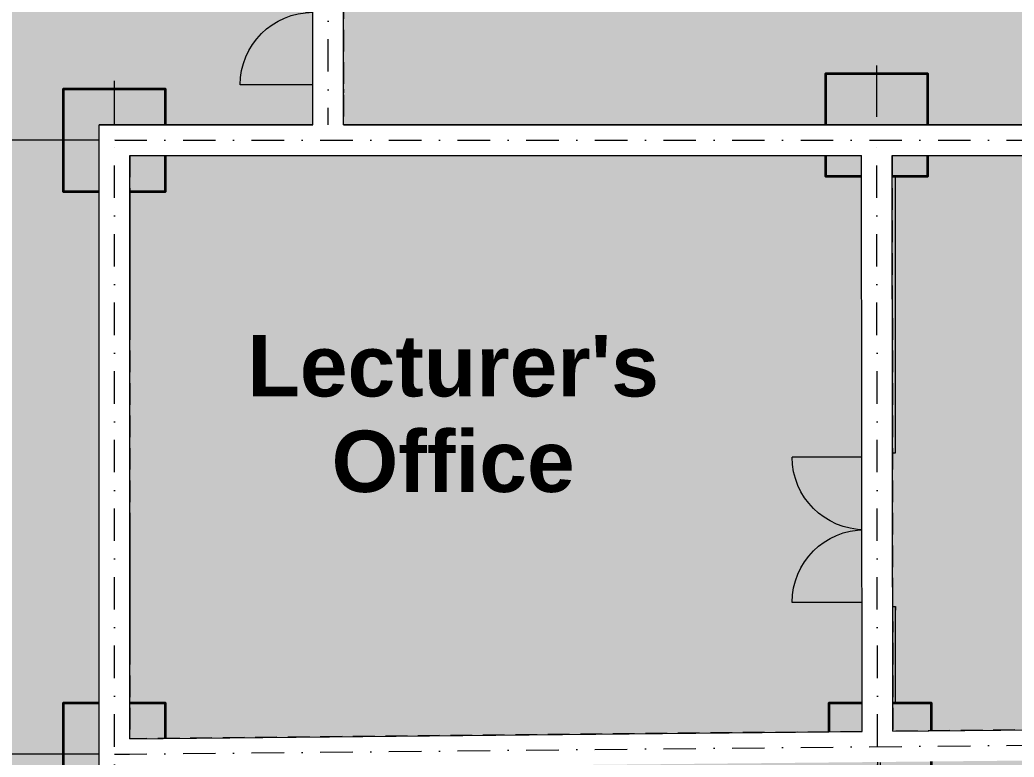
# Model space of a CAD drawing. Header units: millimetres. Extents: x -31264 to 69937, y -40802 to 59035.
# Drawn here: x -18103 to -8392, y 19789 to 26994 of the extents above; entities that cross this region are included whole.
import ezdxf
from ezdxf.enums import TextEntityAlignment as Align

# ---------------------------------------------------------------- set-up
doc = ezdxf.new("R2010")
doc.units = ezdxf.units.MM
doc.header["$MEASUREMENT"] = 0
for name, pattern in [('Dot & Dashed', [670.277762, 317.5, -176.388889, 0, -176.388874]), ('Hidden Line', [317.5, 211.666667, -105.833333]), ('Wipeout_Contour', [1000, 0, -1000])]:
    doc.linetypes.add(name, pattern=pattern)
for name, color, linetype in [('Annotation - Text', 7, 'Continuous'), ('ARCHICAD Zone Stamps', 7, 'Continuous'), ('Dimensioning - General', 7, 'Continuous'), ('Model Unit - Zone', 7, 'Continuous'), ('Site & Landscape - Terrain', 7, 'Continuous'), ('Structural - Bearing', 7, 'Continuous')]:
    doc.layers.add(name, color=color, linetype=linetype)
doc.styles.add('GENERATED_STYLE_1', font='arial.ttf')
doc.styles.add('GENERATED_STYLE_2', font='arial.ttf')
doc.dimstyles.new('GENERATED_STYLE__3', dxfattribs={"dimtxt": 600, "dimasz": 95, "dimexe": 0.18, "dimexo": 300, "dimgap": 0.09, "dimtad": 1, "dimdec": 3, "dimlfac": 0.001, "dimzin": 0, "dimdsep": 46, "dimtxsty": 'GENERATED_STYLE_1', "dimblk": 'ARROWHEAD_2', "dimblk1": 'ARROWHEAD_2', "dimblk2": 'ARROWHEAD_2', "dimcen": 0.09, "dimclrd": 256, "dimclre": 256, "dimclrt": 5, "dimadec": 0, "dimazin": 0, "dimtfac": 1, "dimtdec": 4, "dimtmove": 0, "dimatfit": 3, "dimfxl": 0, "dimtolj": 1, "dimtzin": 0, "dimarcsym": 0})

# ---------------------------------------------------------------- blocks, each defined once
blk = doc.blocks.new('Corridor_04_4', base_point=(-9000, 17505.7))
at = {"layer": 'Model Unit - Zone', "linetype": 'Continuous', "lineweight": 0, "true_color": 0xfdf2d0}
for points in [[(-14941.4, 25967.5), (-10233, 25967.5), (-10233, 26467.5), (-9233, 26467.5), (-9233, 25467.5), (-9550, 25467.5), (-9550, 20317.5), (-9200, 20317.5), (-9200, 19317.5), (-9550, 19317.5), (-9550, 14507.5), (-9200, 14507.5), (-9200, 14157.5), (-8100, 14157.5), (-8100, 14507.5), (-7750, 14507.5), (-7750, 14745.7), (-6750, 14745.7), (-6750, 16945.7), (-7750, 16945.7), (-7750, 19507.5), (-8100, 19507.5), (-8100, 20507.5), (-7750, 20507.5), (-7750, 22820.6), (-6750, 22820.6), (-6750, 25020.6), (-7750, 25020.6), (-7750, 25507.5), (-8100, 25507.5), (-8100, 26507.5), (-7100, 26507.5), (-7100, 25967.5), (1500, 25967.5), (1500, 26317.5), (1750, 26317.5), (1750, 27817.5), (1372.8, 27817.5), (1372.8, 28167.5), (-8000, 28167.5), (-8000, 27817.5), (-9000, 27817.5), (-9000, 28167.5), (-14591.4, 28167.5), (-14591.4, 27817.5), (-14941.4, 27817.5)], [(-14941.4, 26317.5), (-14941.4, 27817.5), (-15126.4, 27817.5), (-15126.4, 26317.5)], [(-9550, 21261.5), (-9550, 22761.5), (-9735, 22761.5), (-9735, 21261.5)]]:
    blk.add_hatch(color=254, dxfattribs=at).paths.add_polyline_path(points)
at = {"layer": 'ARCHICAD Zone Stamps', "color": 5, "lineweight": 25, "style": 'GENERATED_STYLE_1'}
for tag, p in [('ROOM_NAME', (-10183.2, 18262.1)), ('DUMMY_849', (-7816.8, 18330.7)), ('ROOM_NUMBER', (-10183.2, 17672.8)), ('DUMMY_850', (-7816.8, 17741.4)), ('measuredAreaCode', (-10183.2, 17083.5))]:
    blk.add_attdef(tag, text='', height=300, dxfattribs=at).set_placement(p, align=Align.TOP_LEFT)
blk = doc.blocks.new('Office_40_18', base_point=(-12891.5, 21083.7))
at = {"layer": 'Model Unit - Zone', "linetype": 'Continuous', "lineweight": 0, "true_color": 0xbbb494}
blk.add_hatch(color=253, dxfattribs=at).paths.add_polyline_path([(-16679.5, 25317.5), (-17029.5, 25317.5), (-17029.5, 20317.5), (-16679.5, 20317.5), (-16679.5, 19967.5), (-10200, 19967.5), (-10200, 20317.5), (-9850, 20317.5), (-9850, 25467.5), (-10233, 25467.5), (-10233, 25667.5), (-16679.5, 25667.5)])
at = {"layer": 'ARCHICAD Zone Stamps', "color": 5, "lineweight": 25, "insert": (-13570.1, 20661.6), "char_height": 300, "attachment_point": 1, "style": 'GENERATED_STYLE_1'}
blk.add_mtext('\\A1;{\\pql;\\pt0,4600;\\fArial|b0|i0|c0|p34;40.479\\fArial|b0|i0|c0|p34;\\A1{\\H.66x;\\S^  ;}\\fArial|b0|i0|c0|p34; m\\fArial|b0|i0|c0|p34;\\A1{\\H.66x;\\S2^  ;}}', dxfattribs=at)
at = {"layer": 'ARCHICAD Zone Stamps', "color": 5, "lineweight": 25, "style": 'GENERATED_STYLE_1'}
for tag, p in [('DUMMY_849', (-11708.3, 21908.7)), ('ROOM_NAME', (-14074.7, 21840.1)), ('DUMMY_850', (-11708.3, 21319.4)), ('ROOM_NUMBER', (-14074.7, 21250.8)), ('measuredAreaCode', (-14074.7, 20661.6))]:
    blk.add_attdef(tag, text='', height=300, dxfattribs=at).set_placement(p, align=Align.TOP_LEFT)
blk = doc.blocks.new('Mesh_1', base_point=(-31264.1, 46149.3))
at = {"color": 254, "linetype": 'Wipeout_Contour', "lineweight": 0, "ltscale": 258748.646944}
blk.add_wipeout([(-31264.1, 46149.3), (-31264.1, -40802.1), (62056.3, -40802.1), (62056.3, 46149.3)], dxfattribs=at).dxf.layer = 'Site & Landscape - Terrain'
at = {"layer": 'Site & Landscape - Terrain', "linetype": 'Continuous', "lineweight": 13, "true_color": 0xa2a233}
h = blk.add_hatch(dxfattribs=at)
h.set_pattern_fill('Grass', color=55, style=0, pattern_type=2)
h.set_pattern_definition([(90, (0, 0), (-600, 0), [86.6025, -259.8076]), (90, (300, 173.2), (-600, 0), [86.6025, -259.8076]), (30, (0, 0), (-300, 519.6152), [86.6025, -259.8076]), (30, (0, 346.4), (-300, 519.6152), [86.6025, -259.8076]), (150, (0, 0), (300, 519.6152), [86.6025, -259.8076]), (150, (0, 346.4), (300, 519.6152), [86.6025, -259.8076])])
h.paths.add_polyline_path([(-31264.1, 46149.3), (-31264.1, -40802.1), (62056.3, -40802.1), (62056.3, 46149.3)])
blk = doc.blocks.new('Slab_1', base_point=(-15091.4, 25667.5))
at = {"layer": 'Structural - Bearing', "color": 123, "linetype": 'Continuous', "lineweight": 20, "true_color": 0x71cebe, "flags": 128}
blk.add_lwpolyline([(-15091.4, 25667.5), (36813.8, 25967.5), (36779, 35494.3), (31778.9, 35476), (31710.5, 38317.5), (-8515.6, 38317.5), (-8500, 35520.7), (-15091.4, 35470.8)], close=True, dxfattribs=at)
blk = doc.blocks.new('Slab_4', base_point=(-17329.5, -4092.5))
at = {"layer": 'Structural - Bearing', "color": 123, "linetype": 'Continuous', "lineweight": 20, "true_color": 0x71cebe, "flags": 128}
blk.add_lwpolyline([(-17329.5, -4092.5), (2000, -4092.5), (2000, 25967.5), (-17329.5, 25967.5)], close=True, dxfattribs=at)
blk = doc.blocks.new('Double Door 24')
at = {"layer": 'Structural - Bearing', "linetype": 'Continuous', "lineweight": 0, "true_color": 0xffffff}
for points in [[(-750, -115), (-710, -115), (-710, 0), (-750, 0)], [(750, 0), (710, 0), (710, -115), (750, -115)]]:
    blk.add_hatch(color=7, dxfattribs=at).paths.add_polyline_path(points)
at = {"layer": 'Structural - Bearing', "color": 30, "linetype": 'Continuous', "lineweight": 18, "true_color": 0xff6600}
for p, q in [((-710, 0), (-710, 710)), ((710, 0), (710, 710))]:
    blk.add_line(p, q, dxfattribs=at)
at = {"layer": 'Structural - Bearing', "color": 7, "linetype": 'Continuous', "lineweight": 20}
for p, q in [((-750, 0), (-787, 0)), ((-750, 0), (-787, 0)), ((-750, 0), (-750, -115)), ((-750, 0), (-750, -115)), ((750, 0), (750, -115)), ((750, 0), (750, -115)), ((750, 0), (787, 0)), ((750, 0), (787, 0)), ((-750, -115), (-750, -250)), ((-750, -115), (-750, -250)), ((750, -115), (750, -250)), ((750, -115), (750, -250))]:
    blk.add_line(p, q, dxfattribs=at)
at = {"layer": 'Structural - Bearing', "color": 30, "linetype": 'Continuous', "lineweight": 20, "true_color": 0xff6600}
for p, q in [((-710, 0), (-750, 0)), ((-750, 0), (-750, -115)), ((-710, -115), (-710, 0)), ((750, 0), (710, 0)), ((710, 0), (710, -115)), ((750, -115), (750, 0)), ((-750, -115), (-710, -115)), ((710, -115), (750, -115))]:
    blk.add_line(p, q, dxfattribs=at)
at = {"layer": 'Structural - Bearing', "color": 251, "linetype": 'Continuous', "lineweight": 13, "true_color": 0x6a6a6a}
for p, q in [((-750, -250), (-750, -300)), ((-750, -250), (-750, -300)), ((750, -250), (750, -300)), ((750, -250), (750, -300)), ((-750, -300), (-787, -300)), ((-750, -300), (-787, -300)), ((750, -300), (787, -300)), ((750, -300), (787, -300))]:
    blk.add_line(p, q, dxfattribs=at)
at = {"layer": 'Structural - Bearing', "color": 30, "linetype": 'Continuous', "lineweight": 18, "true_color": 0xff6600}
for centre, start, end in [((-710, 0), 0, 90), ((710, 0), 90, 180)]:
    blk.add_arc(centre, 710, start, end, dxfattribs=at)
blk = doc.blocks.new('Wall_14', base_point=(-15091.4, 25817.5))
at = {"layer": 'Structural - Bearing', "linetype": 'Continuous', "lineweight": 0, "true_color": 0x5a512e}
for points in [[(-15241.4, 28817.5), (-14991.4, 28817.5), (-14991.4, 35020.7), (-15241.4, 35020.7)], [(-15241.4, 26317.5), (-15241.4, 25967.5), (-14991.4, 25967.5), (-14991.4, 26317.5)], [(-15241.4, 25917.5), (-14991.4, 25917.5), (-14991.4, 25967.5), (-15241.4, 25967.5)]]:
    blk.add_hatch(color=59, dxfattribs=at).paths.add_polyline_path(points)
at = {"layer": 'Structural - Bearing', "linetype": 'Continuous', "lineweight": 0, "true_color": 0x353329}
for points in [[(-14991.4, 28817.5), (-14941.4, 28817.5), (-14941.4, 35020.7), (-14991.4, 35020.7)], [(-14941.4, 26317.5), (-14991.4, 26317.5), (-14991.4, 25967.5), (-14941.4, 25967.5)]]:
    blk.add_hatch(color=250, dxfattribs=at).paths.add_polyline_path(points)
at = {"layer": 'Structural - Bearing', "color": 7, "linetype": 'Continuous', "lineweight": 20}
for p, q in [((-14991.4, 28817.5), (-14991.4, 35020.7)), ((-15241.4, 27817.5), (-15241.4, 27854.5)), ((-15241.4, 27817.5), (-15126.4, 27817.5)), ((-15126.4, 27817.5), (-14991.4, 27817.5)), ((-15241.4, 26317.5), (-15241.4, 26280.5)), ((-15241.4, 26317.5), (-15126.4, 26317.5)), ((-15126.4, 26317.5), (-14991.4, 26317.5)), ((-14991.4, 25967.5), (-14991.4, 26317.5)), ((-15241.4, 25967.5), (-15241.4, 25917.5)), ((-14991.4, 25917.5), (-14991.4, 25967.5))]:
    blk.add_line(p, q, dxfattribs=at)
at = {"layer": 'Structural - Bearing', "color": 251, "linetype": 'Continuous', "lineweight": 13, "true_color": 0x6a6a6a}
for p, q in [((-14991.4, 27817.5), (-14941.4, 27817.5)), ((-14941.4, 27817.5), (-14941.4, 27854.5)), ((-14991.4, 26317.5), (-14941.4, 26317.5)), ((-14941.4, 26317.5), (-14941.4, 26280.5))]:
    blk.add_line(p, q, dxfattribs=at)
at = {"layer": 'Structural - Bearing', "color": 7, "linetype": 'Continuous', "lineweight": 20, "flags": 128}
for points in [[(-15241.4, 35020.7), (-15241.4, 28817.5)], [(-15241.4, 26317.5), (-15241.4, 25967.5)]]:
    blk.add_lwpolyline(points, dxfattribs=at)
at = {"layer": 'Structural - Bearing', "color": 251, "linetype": 'Continuous', "lineweight": 13, "true_color": 0x6a6a6a, "flags": 128}
for points in [[(-14941.4, 28817.5), (-14941.4, 35020.7)], [(-14941.4, 25967.5), (-14941.4, 26317.5)]]:
    blk.add_lwpolyline(points, dxfattribs=at)
at = {"layer": 'Structural - Bearing', "color": 21, "linetype": 'Continuous', "lineweight": 18, "true_color": 0xff9955, "xscale": -1, "zscale": 1000, "rotation": 90}
blk.add_blockref('Double Door 24', (-15241.4, 27067.5), dxfattribs=at)
blk = doc.blocks.new('Variable Window 24')
at = {"layer": 'Structural - Bearing', "linetype": 'Continuous', "lineweight": 0, "true_color": 0xffffff}
for points in [[(-600, 0), (-600, -50), (-525, -50), (-525, 0)], [(-525, 0), (-525, -50), (-50, -50), (-50, 0)], [(25, -50), (25, 0), (-50, 0), (-50, -50)], [(25, 0), (25, -50), (75, -50), (75, 0)], [(75, 0), (75, -50), (550, -50), (550, 0)], [(600, -50), (600, 0), (550, 0), (550, -50)]]:
    blk.add_hatch(color=7, dxfattribs=at).paths.add_polyline_path(points)
at = {"layer": 'Structural - Bearing', "color": 30, "linetype": 'Continuous', "lineweight": 18, "true_color": 0xff6600}
for p, q in [((-600, 50), (600, 50)), ((-525, 0), (-50, 0)), ((75, 0), (550, 0)), ((-50, -50), (-525, -50)), ((550, -50), (75, -50)), ((-600, -250), (600, -250))]:
    blk.add_line(p, q, dxfattribs=at)
at = {"layer": 'Structural - Bearing', "color": 251, "linetype": 'Continuous', "lineweight": 13, "true_color": 0x6a6a6a}
for p, q in [((-600, 50), (-600, 0)), ((600, 50), (600, 0))]:
    blk.add_line(p, q, dxfattribs=at)
at = {"layer": 'Structural - Bearing', "color": 30, "linetype": 'Continuous', "lineweight": 20, "true_color": 0xff6600}
for p, q in [((-600, 0), (-525, 0)), ((-525, 0), (-525, -50)), ((-50, -50), (-50, 0)), ((-50, 0), (25, 0)), ((25, 0), (75, 0)), ((75, 0), (75, -50)), ((550, -50), (550, 0)), ((550, 0), (600, 0)), ((-525, -50), (-600, -50)), ((25, -50), (-50, -50)), ((75, -50), (25, -50)), ((600, -50), (550, -50))]:
    blk.add_line(p, q, dxfattribs=at)
at = {"layer": 'Structural - Bearing', "color": 7, "linetype": 'Continuous', "lineweight": 20}
for p, q in [((-600, 0), (-600, -50)), ((-600, 0), (-600, -50)), ((600, 0), (600, -50)), ((600, 0), (600, -50)), ((-600, -50), (-600, -250)), ((600, -50), (600, -250))]:
    blk.add_line(p, q, dxfattribs=at)
blk = doc.blocks.new('Wall_17', base_point=(-17179.5, 25817.5))
at = {"layer": 'Structural - Bearing', "linetype": 'Continuous', "lineweight": 0, "true_color": 0x353329}
for points in [[(-17329.5, 25317.5), (-17329.5, 25162.7), (-17279.5, 25162.7), (-17279.5, 25317.5)], [(-17329.5, 22002.8), (-17279.5, 22002.8), (-17279.5, 23962.7), (-17329.5, 23962.7)], [(-17329.5, 20317.5), (-17279.5, 20317.5), (-17279.5, 20802.8), (-17329.5, 20802.8)]]:
    blk.add_hatch(color=250, dxfattribs=at).paths.add_polyline_path(points)
at = {"layer": 'Structural - Bearing', "linetype": 'Continuous', "lineweight": 0, "true_color": 0x5a512e}
for points in [[(-17029.5, 25317.5), (-17279.5, 25317.5), (-17279.5, 25162.7), (-17029.5, 25162.7)], [(-17279.5, 22002.8), (-17029.5, 22002.8), (-17029.5, 23962.7), (-17279.5, 23962.7)], [(-17279.5, 20317.5), (-17029.5, 20317.5), (-17029.5, 20802.8), (-17279.5, 20802.8)]]:
    blk.add_hatch(color=59, dxfattribs=at).paths.add_polyline_path(points)
at = {"layer": 'Structural - Bearing', "linetype": 'Continuous', "lineweight": 0, "true_color": 0xffffff}
for points in [[(-17329.5, 23962.7), (-17029.5, 23962.7), (-17029.5, 25162.7), (-17329.5, 25162.7)], [(-17329.5, 20802.8), (-17029.5, 20802.8), (-17029.5, 22002.8), (-17329.5, 22002.8)]]:
    blk.add_hatch(color=7, dxfattribs=at).paths.add_polyline_path(points)
at = {"layer": 'Structural - Bearing', "color": 7, "linetype": 'Continuous', "lineweight": 20}
for p, q in [((-17279.5, 25317.5), (-17279.5, 25162.7)), ((-17279.5, 25162.7), (-17229.5, 25162.7)), ((-17229.5, 25162.7), (-17029.5, 25162.7)), ((-17279.5, 23962.7), (-17279.5, 22002.8)), ((-17279.5, 23962.7), (-17229.5, 23962.7)), ((-17229.5, 23962.7), (-17029.5, 23962.7)), ((-17279.5, 22002.8), (-17229.5, 22002.8)), ((-17229.5, 22002.8), (-17029.5, 22002.8)), ((-17279.5, 20802.8), (-17279.5, 20317.5)), ((-17279.5, 20802.8), (-17229.5, 20802.8)), ((-17229.5, 20802.8), (-17029.5, 20802.8))]:
    blk.add_line(p, q, dxfattribs=at)
at = {"layer": 'Structural - Bearing', "color": 251, "linetype": 'Continuous', "lineweight": 13, "true_color": 0x6a6a6a}
for p, q in [((-17329.5, 25162.7), (-17279.5, 25162.7)), ((-17329.5, 23962.7), (-17279.5, 23962.7)), ((-17329.5, 22002.8), (-17279.5, 22002.8)), ((-17329.5, 20802.8), (-17279.5, 20802.8))]:
    blk.add_line(p, q, dxfattribs=at)
at = {"layer": 'Structural - Bearing', "color": 251, "linetype": 'Continuous', "lineweight": 13, "true_color": 0x6a6a6a, "flags": 128}
for points in [[(-17329.5, 25317.5), (-17329.5, 25162.7)], [(-17329.5, 23962.7), (-17329.5, 22002.8)], [(-17329.5, 20802.8), (-17329.5, 20317.5)]]:
    blk.add_lwpolyline(points, dxfattribs=at)
at = {"layer": 'Structural - Bearing', "color": 7, "linetype": 'Continuous', "lineweight": 20, "flags": 128}
for points in [[(-17029.5, 25162.7), (-17029.5, 25317.5)], [(-17029.5, 22002.8), (-17029.5, 23962.7)], [(-17029.5, 20317.5), (-17029.5, 20802.8)]]:
    blk.add_lwpolyline(points, dxfattribs=at)
at = {"layer": 'Structural - Bearing', "color": 21, "linetype": 'Continuous', "lineweight": 18, "true_color": 0xff9955, "xscale": -1, "zscale": 1000, "rotation": 90}
for p in [(-17279.5, 24562.7), (-17279.5, 21402.8)]:
    blk.add_blockref('Variable Window 24', p, dxfattribs=at)
blk = doc.blocks.new('Wall_20', base_point=(-9700, -4242.5))
at = {"layer": 'Structural - Bearing', "linetype": 'Continuous', "lineweight": 0, "true_color": 0x5a512e}
for points in [[(-9600, 25467.5), (-9850, 25467.5), (-9850, 22761.5), (-9600, 22761.5)], [(-9850, 20317.5), (-9600, 20317.5), (-9600, 21261.5), (-9850, 21261.5)]]:
    blk.add_hatch(color=59, dxfattribs=at).paths.add_polyline_path(points)
at = {"layer": 'Structural - Bearing', "linetype": 'Continuous', "lineweight": 0, "true_color": 0x353329}
for points in [[(-9550, 25467.5), (-9600, 25467.5), (-9600, 22761.5), (-9550, 22761.5)], [(-9600, 20317.5), (-9550, 20317.5), (-9550, 21261.5), (-9600, 21261.5)]]:
    blk.add_hatch(color=250, dxfattribs=at).paths.add_polyline_path(points)
at = {"layer": 'Structural - Bearing', "color": 7, "linetype": 'Continuous', "lineweight": 20}
for p, q in [((-9600, 22761.5), (-9600, 25467.5)), ((-9850, 22761.5), (-9850, 22798.5)), ((-9850, 22761.5), (-9735, 22761.5)), ((-9735, 22761.5), (-9600, 22761.5)), ((-9850, 21261.5), (-9850, 21224.5)), ((-9850, 21261.5), (-9735, 21261.5)), ((-9735, 21261.5), (-9600, 21261.5)), ((-9600, 20317.5), (-9600, 21261.5))]:
    blk.add_line(p, q, dxfattribs=at)
at = {"layer": 'Structural - Bearing', "color": 251, "linetype": 'Continuous', "lineweight": 13, "true_color": 0x6a6a6a}
for p, q in [((-9600, 22761.5), (-9550, 22761.5)), ((-9550, 22761.5), (-9550, 22798.5)), ((-9600, 21261.5), (-9550, 21261.5)), ((-9550, 21261.5), (-9550, 21224.5))]:
    blk.add_line(p, q, dxfattribs=at)
at = {"layer": 'Structural - Bearing', "color": 7, "linetype": 'Continuous', "lineweight": 20, "flags": 128}
for points in [[(-9850, 25467.5), (-9850, 22761.5)], [(-9850, 21261.5), (-9850, 20317.5)]]:
    blk.add_lwpolyline(points, dxfattribs=at)
at = {"layer": 'Structural - Bearing', "color": 251, "linetype": 'Continuous', "lineweight": 13, "true_color": 0x6a6a6a, "flags": 128}
for points in [[(-9550, 22761.5), (-9550, 25467.5)], [(-9550, 20317.5), (-9550, 21261.5)]]:
    blk.add_lwpolyline(points, dxfattribs=at)
at = {"layer": 'Structural - Bearing', "color": 21, "linetype": 'Continuous', "lineweight": 18, "true_color": 0xff9955, "xscale": -1, "zscale": 1000, "rotation": 90}
blk.add_blockref('Double Door 24', (-9850, 22011.5), dxfattribs=at)
blk = doc.blocks.new('Wall_26', base_point=(-9700, 19817.5))
at = {"layer": 'Structural - Bearing', "linetype": 'Continuous', "lineweight": 0, "true_color": 0x353329}
blk.add_hatch(color=250, dxfattribs=at).paths.add_polyline_path([(-10200, 19967.5), (-16679.5, 19967.5), (-16679.5, 19917.5), (-10200, 19917.5)])
at = {"layer": 'Structural - Bearing', "linetype": 'Continuous', "lineweight": 0, "true_color": 0x5a512e}
blk.add_hatch(color=59, dxfattribs=at).paths.add_polyline_path([(-10200, 19917.5), (-16679.5, 19917.5), (-16679.5, 19667.5), (-10200, 19667.5)])
at = {"layer": 'Structural - Bearing', "color": 7, "linetype": 'Continuous', "lineweight": 20}
blk.add_line((-10200, 19917.5), (-16679.5, 19917.5), dxfattribs=at)
at = {"layer": 'Structural - Bearing', "color": 251, "linetype": 'Continuous', "lineweight": 13, "true_color": 0x6a6a6a, "flags": 128}
blk.add_lwpolyline([(-10200, 19967.5), (-16679.5, 19967.5)], dxfattribs=at)
at = {"layer": 'Structural - Bearing', "color": 7, "linetype": 'Continuous', "lineweight": 20, "flags": 128}
blk.add_lwpolyline([(-16679.5, 19667.5), (-10200, 19667.5)], dxfattribs=at)
blk = doc.blocks.new('Wall_41', base_point=(-9483, 25817.5))
at = {"layer": 'Structural - Bearing', "linetype": 'Continuous', "lineweight": 0, "true_color": 0x353329}
for points in [[(-15241.4, 25967.5), (-16679.5, 25967.5), (-16679.5, 25917.5), (-15241.4, 25917.5)], [(-14991.4, 25917.5), (-14941.4, 25917.5), (-14941.4, 25967.5), (-14991.4, 25967.5)], [(-14941.4, 25917.5), (-10233, 25917.5), (-10233, 25967.5), (-14941.4, 25967.5)]]:
    blk.add_hatch(color=250, dxfattribs=at).paths.add_polyline_path(points)
at = {"layer": 'Structural - Bearing', "linetype": 'Continuous', "lineweight": 0, "true_color": 0x5a512e}
for points in [[(-15241.4, 25917.5), (-16679.5, 25917.5), (-16679.5, 25667.5), (-15241.4, 25667.5)], [(-15241.4, 25667.5), (-14991.4, 25667.5), (-14991.4, 25917.5), (-15241.4, 25917.5)], [(-14991.4, 25667.5), (-10233, 25667.5), (-10233, 25917.5), (-14991.4, 25917.5)]]:
    blk.add_hatch(color=59, dxfattribs=at).paths.add_polyline_path(points)
at = {"layer": 'Structural - Bearing', "color": 7, "linetype": 'Continuous', "lineweight": 20}
for p, q in [((-15241.4, 25967.5), (-15241.4, 25917.5)), ((-14991.4, 25917.5), (-14991.4, 25967.5)), ((-15241.4, 25917.5), (-16679.5, 25917.5)), ((-10233, 25917.5), (-14991.4, 25917.5))]:
    blk.add_line(p, q, dxfattribs=at)
at = {"layer": 'Structural - Bearing', "color": 251, "linetype": 'Continuous', "lineweight": 13, "true_color": 0x6a6a6a, "flags": 128}
for points in [[(-15241.4, 25967.5), (-16679.5, 25967.5)], [(-10233, 25967.5), (-14941.4, 25967.5)]]:
    blk.add_lwpolyline(points, dxfattribs=at)
at = {"layer": 'Structural - Bearing', "color": 7, "linetype": 'Continuous', "lineweight": 20, "flags": 128}
blk.add_lwpolyline([(-16679.5, 25667.5), (-10233, 25667.5)], dxfattribs=at)
blk = doc.blocks.new('Column_13', base_point=(-9700, 19817.5))
at = {"layer": 'Structural - Bearing', "linetype": 'Continuous', "lineweight": 0, "true_color": 0x5a512e}
for points in [[(-10200, 19917.5), (-9850, 19917.5), (-9850, 20317.5), (-10200, 20317.5)], [(-9600, 20317.5), (-9850, 20317.5), (-9850, 19917.5), (-9850, 19667.5), (-9850, 19317.5), (-9600, 19317.5)], [(-9600, 19317.5), (-9200, 19317.5), (-9200, 20317.5), (-9600, 20317.5)], [(-9850, 19917.5), (-10200, 19917.5), (-10200, 19667.5), (-9850, 19667.5)], [(-10200, 19667.5), (-10200, 19317.5), (-9850, 19317.5), (-9850, 19667.5)]]:
    blk.add_hatch(color=59, dxfattribs=at).paths.add_polyline_path(points)
at = {"layer": 'Structural - Bearing', "color": 1, "linetype": 'Continuous', "lineweight": 0}
for p, q in [((-9700, 19897.5), (-9700, 20397.5)), ((-9780, 19817.5), (-10280, 19817.5)), ((-9620, 19817.5), (-9120, 19817.5)), ((-9700, 19737.5), (-9700, 19237.5))]:
    blk.add_line(p, q, dxfattribs=at)
at = {"layer": 'Structural - Bearing', "color": 14, "linetype": 'Continuous', "lineweight": 35, "true_color": 0xa80f02, "flags": 128}
for points in [[(-9850, 20317.5), (-10200, 20317.5), (-10200, 19917.5)], [(-9600, 19317.5), (-9200, 19317.5), (-9200, 20317.5), (-9600, 20317.5)], [(-10200, 19667.5), (-10200, 19317.5), (-9850, 19317.5)]]:
    blk.add_lwpolyline(points, dxfattribs=at)
at = {"layer": 'Structural - Bearing', "color": 1, "linetype": 'Continuous', "lineweight": 0}
blk.add_point((-9700, 19817.5), dxfattribs=at)
blk = doc.blocks.new('Column_14', base_point=(-9733, 25967.5))
at = {"layer": 'Structural - Bearing', "linetype": 'Continuous', "lineweight": 0, "true_color": 0x5a512e}
for points in [[(-9233, 26467.5), (-10233, 26467.5), (-10233, 25917.5), (-9483, 25917.5), (-9483, 25667.5), (-9600, 25667.5), (-9600, 25467.5), (-9233, 25467.5)], [(-10233, 25917.5), (-10233, 25667.5), (-9850, 25667.5), (-9600, 25667.5), (-9483, 25667.5), (-9483, 25917.5)], [(-10233, 25467.5), (-9850, 25467.5), (-9850, 25667.5), (-10233, 25667.5)], [(-9850, 25467.5), (-9600, 25467.5), (-9600, 25667.5), (-9850, 25667.5)]]:
    blk.add_hatch(color=59, dxfattribs=at).paths.add_polyline_path(points)
at = {"layer": 'Structural - Bearing', "color": 1, "linetype": 'Continuous', "lineweight": 0}
for p, q in [((-9733, 26047.5), (-9733, 26547.5)), ((-9813, 25967.5), (-10313, 25967.5)), ((-9653, 25967.5), (-9153, 25967.5)), ((-9733, 25887.5), (-9733, 25387.5))]:
    blk.add_line(p, q, dxfattribs=at)
at = {"layer": 'Structural - Bearing', "color": 14, "linetype": 'Continuous', "lineweight": 35, "true_color": 0xa80f02, "flags": 128}
for points in [[(-9600, 25467.5), (-9233, 25467.5), (-9233, 26467.5), (-10233, 26467.5), (-10233, 25917.5)], [(-10233, 25667.5), (-10233, 25467.5), (-9850, 25467.5)]]:
    blk.add_lwpolyline(points, dxfattribs=at)
at = {"layer": 'Structural - Bearing', "color": 1, "linetype": 'Continuous', "lineweight": 0}
blk.add_point((-9733, 25967.5), dxfattribs=at)
blk = doc.blocks.new('Column_50', base_point=(-17179.5, 25817.5))
at = {"layer": 'Structural - Bearing', "linetype": 'Continuous', "lineweight": 0, "true_color": 0x5a512e}
for points in [[(-17679.5, 26317.5), (-17679.5, 25317.5), (-17279.5, 25317.5), (-17279.5, 25667.5), (-17279.5, 25917.5), (-17029.5, 25917.5), (-16679.5, 25917.5), (-16679.5, 26317.5)], [(-17029.5, 25667.5), (-17279.5, 25917.5), (-17279.5, 25667.5)], [(-17029.5, 25917.5), (-17279.5, 25917.5), (-17029.5, 25667.5)], [(-17029.5, 25917.5), (-17029.5, 25667.5), (-16679.5, 25667.5), (-16679.5, 25917.5)], [(-17279.5, 25317.5), (-17029.5, 25317.5), (-17029.5, 25667.5), (-17279.5, 25667.5)], [(-17029.5, 25667.5), (-17029.5, 25317.5), (-16679.5, 25317.5), (-16679.5, 25667.5)]]:
    blk.add_hatch(color=59, dxfattribs=at).paths.add_polyline_path(points)
at = {"layer": 'Structural - Bearing', "color": 1, "linetype": 'Continuous', "lineweight": 0}
for p, q in [((-17179.5, 25897.5), (-17179.5, 26397.5)), ((-17259.5, 25817.5), (-17759.5, 25817.5)), ((-17179.5, 25737.5), (-17179.5, 25237.5)), ((-17099.5, 25817.5), (-16599.5, 25817.5))]:
    blk.add_line(p, q, dxfattribs=at)
at = {"layer": 'Structural - Bearing', "color": 14, "linetype": 'Continuous', "lineweight": 35, "true_color": 0xa80f02, "flags": 128}
for points in [[(-16679.5, 25917.5), (-16679.5, 26317.5), (-17679.5, 26317.5), (-17679.5, 25317.5), (-17279.5, 25317.5)], [(-17029.5, 25317.5), (-16679.5, 25317.5), (-16679.5, 25667.5)]]:
    blk.add_lwpolyline(points, dxfattribs=at)
at = {"layer": 'Structural - Bearing', "color": 1, "linetype": 'Continuous', "lineweight": 0}
blk.add_point((-17179.5, 25817.5), dxfattribs=at)
blk = doc.blocks.new('Column_51', base_point=(-17179.5, 19817.5))
at = {"layer": 'Structural - Bearing', "linetype": 'Continuous', "lineweight": 0, "true_color": 0x5a512e}
for points in [[(-17279.5, 20317.5), (-17679.5, 20317.5), (-17679.5, 19317.5), (-17279.5, 19317.5)], [(-17279.5, 19317.5), (-17029.5, 19317.5), (-17029.5, 19667.5), (-17029.5, 19917.5), (-17029.5, 20317.5), (-17279.5, 20317.5)], [(-16679.5, 20317.5), (-17029.5, 20317.5), (-17029.5, 19917.5), (-16679.5, 19917.5)], [(-17029.5, 19917.5), (-17029.5, 19667.5), (-16679.5, 19667.5), (-16679.5, 19917.5)], [(-17029.5, 19317.5), (-16679.5, 19317.5), (-16679.5, 19667.5), (-17029.5, 19667.5)]]:
    blk.add_hatch(color=59, dxfattribs=at).paths.add_polyline_path(points)
at = {"layer": 'Structural - Bearing', "color": 1, "linetype": 'Continuous', "lineweight": 0}
for p, q in [((-17179.5, 19897.5), (-17179.5, 20397.5)), ((-17259.5, 19817.5), (-17759.5, 19817.5)), ((-17099.5, 19817.5), (-16599.5, 19817.5)), ((-17179.5, 19737.5), (-17179.5, 19237.5))]:
    blk.add_line(p, q, dxfattribs=at)
at = {"layer": 'Structural - Bearing', "color": 14, "linetype": 'Continuous', "lineweight": 35, "true_color": 0xa80f02, "flags": 128}
for points in [[(-17279.5, 20317.5), (-17679.5, 20317.5), (-17679.5, 19317.5), (-17279.5, 19317.5)], [(-16679.5, 19917.5), (-16679.5, 20317.5), (-17029.5, 20317.5)], [(-17029.5, 19317.5), (-16679.5, 19317.5), (-16679.5, 19667.5)]]:
    blk.add_lwpolyline(points, dxfattribs=at)
at = {"layer": 'Structural - Bearing', "color": 1, "linetype": 'Continuous', "lineweight": 0}
blk.add_point((-17179.5, 19817.5), dxfattribs=at)
blk = doc.blocks.new('Beam_1', base_point=(-9733, 25967.5))
at = {"layer": 'Structural - Bearing', "color": 132, "linetype": 'Hidden Line', "lineweight": 20, "true_color": 0x00bfbf}
for p, q in [((-9733, 25967.5), (-9583, 25967.7)), ((-9882.7, 25667.5), (-9876.6, 20039.9)), ((-9582.7, 25667.5), (-9576.6, 20042.9))]:
    blk.add_line(p, q, dxfattribs=at)
at = {"layer": 'Structural - Bearing', "color": 123, "linetype": 'Dot & Dashed', "lineweight": 20, "true_color": 0x71cebe}
blk.add_line((-9733, 25967.5), (-9700, -4242.5), dxfattribs=at)
blk = doc.blocks.new('Beam_31', base_point=(-15091.4, 28317.5))
at = {"layer": 'Structural - Bearing', "color": 123, "linetype": 'Dot & Dashed', "lineweight": 20, "true_color": 0x71cebe}
blk.add_line((-15091.4, 28317.5), (-15091.4, 25817.5), dxfattribs=at)
at = {"layer": 'Structural - Bearing', "color": 132, "linetype": 'Hidden Line', "lineweight": 20, "true_color": 0x00bfbf}
for p, q in [((-15241.4, 28167.5), (-15241.4, 25967.5)), ((-14941.4, 28167.5), (-14941.4, 25967.5))]:
    blk.add_line(p, q, dxfattribs=at)
blk = doc.blocks.new('Beam_32', base_point=(-15091.4, 25817.5))
at = {"layer": 'Structural - Bearing', "color": 132, "linetype": 'Hidden Line', "lineweight": 20, "true_color": 0x00bfbf}
for p, q in [((-15241.4, 25967.5), (-17329.5, 25967.5)), ((-14941.4, 25667.5), (-17029.5, 25667.5))]:
    blk.add_line(p, q, dxfattribs=at)
at = {"layer": 'Structural - Bearing', "color": 123, "linetype": 'Dot & Dashed', "lineweight": 20, "true_color": 0x71cebe}
blk.add_line((-15091.4, 25817.5), (-17179.5, 25817.5), dxfattribs=at)
blk = doc.blocks.new('Beam_33', base_point=(-15091.4, 25817.5))
at = {"layer": 'Structural - Bearing', "color": 132, "linetype": 'Hidden Line', "lineweight": 20, "true_color": 0x00bfbf}
for p, q in [((-14941.4, 25967.5), (-9733, 25967.5)), ((-9583, 25967.5), (-7750, 25967.5)), ((-14941.4, 25667.5), (-9882.7, 25667.5)), ((-9582.7, 25667.5), (-7750, 25667.5))]:
    blk.add_line(p, q, dxfattribs=at)
at = {"layer": 'Structural - Bearing', "color": 123, "linetype": 'Dot & Dashed', "lineweight": 20, "true_color": 0x71cebe}
blk.add_line((-15091.4, 25817.5), (-7600, 25817.5), dxfattribs=at)
blk = doc.blocks.new('Beam_34', base_point=(-17179.5, 25817.5))
at = {"layer": 'Structural - Bearing', "color": 132, "linetype": 'Hidden Line', "lineweight": 20, "true_color": 0x00bfbf}
for p, q in [((-17329.5, 25967.5), (-17329.5, -4392.5)), ((-17029.5, 25667.5), (-17029.5, 19969))]:
    blk.add_line(p, q, dxfattribs=at)
at = {"layer": 'Structural - Bearing', "color": 123, "linetype": 'Dot & Dashed', "lineweight": 20, "true_color": 0x71cebe}
blk.add_line((-17179.5, 25817.5), (-17179.5, -4242.5), dxfattribs=at)
blk = doc.blocks.new('Beam_36', base_point=(1943.1, 20007))
at = {"layer": 'Structural - Bearing', "color": 123, "linetype": 'Dot & Dashed', "lineweight": 20, "true_color": 0x71cebe}
blk.add_line((1943.1, 20007), (-17179.5, 19817.5), dxfattribs=at)
at = {"layer": 'Structural - Bearing', "color": 132, "linetype": 'Hidden Line', "lineweight": 20, "true_color": 0x00bfbf}
for p, q in [((-9876.6, 20039.9), (-17029.5, 19969)), ((-7748.9, 20061), (-9576.6, 20042.9))]:
    blk.add_line(p, q, dxfattribs=at)
blk = doc.blocks.new('Beam_79', base_point=(-15091.4, 25817.5))
at = {"color": 254, "linetype": 'Wipeout_Contour', "lineweight": 0, "ltscale": 137257.004286}
blk.add_wipeout([(-14941.4, 35370.7), (-15241.4, 35670.7), (-15241.4, 25967.5), (-14941.4, 25967.5)], dxfattribs=at).dxf.layer = 'Structural - Bearing'
at = {"layer": 'Structural - Bearing', "color": 132, "linetype": 'Continuous', "lineweight": 20, "true_color": 0x00bfbf}
for p, q in [((-15241.4, 25967.5), (-15241.4, 35670.7)), ((-14941.4, 25967.5), (-14941.4, 35370.7))]:
    blk.add_line(p, q, dxfattribs=at)
at = {"layer": 'Structural - Bearing', "color": 123, "linetype": 'Dot & Dashed', "lineweight": 20, "true_color": 0x71cebe}
blk.add_line((-15091.4, 25817.5), (-15091.4, 35520.7), dxfattribs=at)
blk = doc.blocks.new('Beam_94', base_point=(-17179.5, 25817.5))
at = {"color": 254, "linetype": 'Wipeout_Contour', "lineweight": 0, "ltscale": 113772.135534}
blk.add_wipeout([(-17329.5, 25967.5), (-17029.5, 25667.5), (1722.8, 25667.5), (1722.8, 25967.5)], dxfattribs=at).dxf.layer = 'Structural - Bearing'
at = {"layer": 'Structural - Bearing', "color": 132, "linetype": 'Continuous', "lineweight": 20, "true_color": 0x00bfbf}
for p, q in [((-17329.5, 25967.5), (-15241.4, 25967.5)), ((-14941.4, 25967.5), (1722.8, 25967.5)), ((-17029.5, 25667.5), (-9882.7, 25667.5)), ((-9582.7, 25667.5), (-7750, 25667.5))]:
    blk.add_line(p, q, dxfattribs=at)
at = {"layer": 'Structural - Bearing', "color": 123, "linetype": 'Dot & Dashed', "lineweight": 20, "true_color": 0x71cebe}
blk.add_line((-17179.5, 25817.5), (39791.4, 25817.5), dxfattribs=at)
blk = doc.blocks.new('Beam_102', base_point=(-17179.5, -4242.5))
at = {"color": 254, "linetype": 'Wipeout_Contour', "lineweight": 0, "ltscale": 97414.312214}
blk.add_wipeout([(-17029.5, 25667.5), (-17329.5, 25967.5), (-17329.5, -4392.5), (-17029.5, -4092.4)], dxfattribs=at).dxf.layer = 'Structural - Bearing'
at = {"layer": 'Structural - Bearing', "color": 132, "linetype": 'Continuous', "lineweight": 20, "true_color": 0x00bfbf}
for p, q in [((-17329.5, -4392.5), (-17329.5, 25967.5)), ((-17029.5, 19969), (-17029.5, 25667.5))]:
    blk.add_line(p, q, dxfattribs=at)
at = {"layer": 'Structural - Bearing', "color": 123, "linetype": 'Dot & Dashed', "lineweight": 20, "true_color": 0x71cebe}
blk.add_line((-17179.5, -4242.5), (-17179.5, 25817.5), dxfattribs=at)
blk = doc.blocks.new('Beam_103', base_point=(-17179.5, 19817.5))
at = {"color": 254, "linetype": 'Wipeout_Contour', "lineweight": 0, "ltscale": 94992.779415}
blk.add_wipeout([(-17029.5, 19969), (-17029.5, 19669), (-7748.8, 19761), (-7748.9, 20061)], dxfattribs=at).dxf.layer = 'Structural - Bearing'
at = {"layer": 'Structural - Bearing', "color": 123, "linetype": 'Dot & Dashed', "lineweight": 20, "true_color": 0x71cebe}
blk.add_line((-17179.5, 19817.5), (1872.8, 20006.3), dxfattribs=at)
at = {"layer": 'Structural - Bearing', "color": 132, "linetype": 'Continuous', "lineweight": 20, "true_color": 0x00bfbf}
for p, q in [((-17029.5, 19969), (-9876.6, 20039.9)), ((-9576.6, 20042.9), (-7748.9, 20061))]:
    blk.add_line(p, q, dxfattribs=at)
blk = doc.blocks.new('Beam_108', base_point=(-9700, -4242.5))
at = {"color": 254, "linetype": 'Wipeout_Contour', "lineweight": 0, "ltscale": 99457.253389}
blk.add_wipeout([(-9582.7, 25667.5), (-9882.7, 25667.5), (-9876.6, 20039.9), (-9576.6, 20042.9)], dxfattribs=at).dxf.layer = 'Structural - Bearing'
at = {"layer": 'Structural - Bearing', "color": 123, "linetype": 'Dot & Dashed', "lineweight": 20, "true_color": 0x71cebe}
blk.add_line((-9700, -4242.5), (-9732.9, 25817.5), dxfattribs=at)
at = {"layer": 'Structural - Bearing', "color": 132, "linetype": 'Continuous', "lineweight": 20, "true_color": 0x00bfbf}
for p, q in [((-9876.6, 20039.9), (-9882.7, 25667.5)), ((-9576.6, 20042.9), (-9582.7, 25667.5))]:
    blk.add_line(p, q, dxfattribs=at)
blk = doc.blocks.new('*D566')
at = {"layer": 'Dimensioning - General', "color": 161, "linetype": 'Continuous', "lineweight": 25, "true_color": 0x40a5ff}
for p, q in [((-21504.7, 25781.5), (-21629.7, 25853.6)), ((-21629.7, 19853.6), (-21504.7, 19781.5))]:
    blk.add_line(p, q, dxfattribs=at)
at = {"layer": 'Dimensioning - General', "color": 151, "linetype": 'Continuous', "lineweight": 20, "true_color": 0x80c2ff}
for p, q in [((-21567.2, 25817.5), (-21567.2, 25878.7)), ((-17479.5, 25817.5), (-21660.9, 25817.5)), ((-21567.2, 19817.5), (-21567.2, 25817.5)), ((-17479.5, 19817.5), (-21660.9, 19817.5)), ((-21567.2, 19756.4), (-21567.2, 19817.5))]:
    blk.add_line(p, q, dxfattribs=at)
at = {"layer": 'Dimensioning - General', "color": 5, "lineweight": 25, "insert": (-21687.2, 21791.7), "char_height": 600, "attachment_point": 7, "rotation": 90, "style": 'GENERATED_STYLE_1'}
blk.add_mtext('\\A1;{\\pql;\\fArial|b0|i0|c0|p34;6.000}', dxfattribs=at)
blk = doc.blocks.new('ARROWHEAD_2')
at = {"color": 0, "linetype": 'Continuous', "lineweight": 0}
for p, q in [((0, 0), (-1, 0)), ((-0.38, -0.66), (0.38, 0.66))]:
    blk.add_line(p, q, dxfattribs=at)

msp = doc.modelspace()

# ---------------------------------------------------------------- linework, layer by layer
at = {"layer": 'Model Unit - Zone', "color": 254, "linetype": 'Continuous', "lineweight": 0, "true_color": 0xfdf2d0, "flags": 128}
msp.add_lwpolyline([(-14941.425, 27817.5493), (-14941.425, 25967.5491), (-10233.0491, 25967.5491), (-10233.0491, 26467.5495), (-9233.0493, 26467.5495), (-9233.0493, 25467.5493), (-9550.0002, 25467.5493), (-9550.0002, 20317.5494), (-9199.9998, 20317.5494), (-9199.9998, 19317.5495), (-9550.0002, 19317.5495), (-9550.0002, 14507.5442), (-9199.9998, 14507.5442), (-9199.9998, 14157.5443), (-8100.0001, 14157.5443)], dxfattribs=at)
at = {"layer": 'Model Unit - Zone', "color": 253, "linetype": 'Continuous', "lineweight": 0, "true_color": 0xbbb494, "flags": 128}
msp.add_lwpolyline([(-16679.5066, 25317.5493), (-17029.5066, 25317.5493), (-17029.5066, 20317.5492), (-16679.5066, 20317.5492), (-16679.5066, 19967.5492), (-10199.9999, 19967.5492), (-10199.9999, 20317.5492), (-9850, 20317.5492), (-9850, 25467.5493), (-10233.0492, 25467.5493), (-10233.0492, 25667.5492), (-16679.5066, 25667.5492)], close=True, dxfattribs=at)

# ---------------------------------------------------------------- block references
at = {"layer": 'Model Unit - Zone', "color": 5, "linetype": 'Continuous', "lineweight": 35}
msp.add_blockref('Corridor_04_4', (-9000.0001, 17505.6918), dxfattribs=at)
msp.add_blockref('Office_40_18', (-12891.4979, 21083.6981), dxfattribs=at).add_auto_attribs({'ROOM_NAME': 'Office', 'ROOM_NUMBER': '40', 'measuredAreaCode': 'A: '})

# ---------------------------------------------------------------- next in the draw order: block references
at = {"layer": 'Site & Landscape - Terrain', "color": 54, "lineweight": 25}
msp.add_blockref('Mesh_1', (-31264.0752, 46149.2543), dxfattribs=at)

# ---------------------------------------------------------------- next in the draw order: block references
at = {"layer": 'Structural - Bearing', "color": 123, "linetype": 'Continuous', "lineweight": 20, "true_color": 0x71cebe}
for name, p in [('Slab_1', (-15091.4251, 25667.5493)), ('Slab_4', (-17329.5066, -4092.4557))]:
    msp.add_blockref(name, p, dxfattribs=at)
at = {"layer": 'Structural - Bearing', "color": 7, "lineweight": 35}
for name, p in [('Wall_14', (-15091.4251, 25817.5493)), ('Wall_41', (-9483.0491, 25817.5493)), ('Wall_20', (-9700, -4242.4557)), ('Wall_17', (-17179.5066, 25817.5493)), ('Wall_26', (-9700, 19817.5493))]:
    msp.add_blockref(name, p, dxfattribs=at)
at = {"layer": 'Structural - Bearing', "color": 132, "lineweight": 20, "true_color": 0x00bfbf}
for name, p in [('Beam_31', (-15091.4251, 28317.5493)), ('Beam_32', (-15091.4251, 25817.5493)), ('Beam_34', (-17179.5066, 25817.5493)), ('Beam_33', (-15091.4251, 25817.5493)), ('Beam_1', (-9733.0491, 25967.5493)), ('Beam_36', (1943.0665, 20006.9803))]:
    msp.add_blockref(name, p, dxfattribs=at)
at = {"layer": 'Structural - Bearing', "color": 14, "lineweight": 35, "true_color": 0xa80f02}
for name, p in [('Column_14', (-9733.0491, 25967.5493)), ('Column_50', (-17179.5066, 25817.5493)), ('Column_51', (-17179.5066, 19817.5493)), ('Column_13', (-9700, 19817.5493))]:
    msp.add_blockref(name, p, dxfattribs=at)

# ---------------------------------------------------------------- next in the draw order: texts
at = {"layer": 'Annotation - Text', "color": 173, "linetype": 'Continuous', "lineweight": 20, "true_color": 0x5555ff, "insert": (-13870.7858, 23913.6192), "char_height": 600, "width": 4959.69343, "attachment_point": 2, "line_spacing_factor": 0.933591, "style": 'GENERATED_STYLE_2'}
msp.add_mtext("\\A1;{\\pqc;\\fArial|b1|i0|c0|p34;Lecturer's Office}", dxfattribs=at)

# ---------------------------------------------------------------- next in the draw order: block references
at = {"layer": 'Structural - Bearing', "color": 132, "lineweight": 20, "true_color": 0x00bfbf}
msp.add_blockref('Beam_79', (-15091.4251, 25817.5493), dxfattribs=at)

# ---------------------------------------------------------------- next in the draw order: block references
msp.add_blockref('Beam_94', (-17179.5066, 25817.5493), dxfattribs=at)

# ---------------------------------------------------------------- next in the draw order: block references
msp.add_blockref('Beam_102', (-17179.5066, -4242.4557), dxfattribs=at)

# ---------------------------------------------------------------- next in the draw order: block references
msp.add_blockref('Beam_103', (-17179.5066, 19817.5493), dxfattribs=at)

# ---------------------------------------------------------------- next in the draw order: block references
msp.add_blockref('Beam_108', (-9700, -4242.4557), dxfattribs=at)

# ---------------------------------------------------------------- next in the draw order: dimensions: what is measured, and where the dimension line sits
at = {"layer": 'Dimensioning - General', "color": 151, "linetype": 'Continuous', "lineweight": 20, "true_color": 0x80c2ff}
dim = msp.add_linear_dim(base=(-21567.1859, 25817.5493), p1=(-17179.5066, 19817.5493), p2=(-17179.5066, 25817.5493), angle=90, dimstyle='GENERATED_STYLE__3', dxfattribs=at)
dim.commit()
dim.dimension.update_dxf_attribs({"geometry": '*D566', "text_midpoint": (-21987.1859, 22799.7233), "dimtype": 160, "text_rotation": 90})

doc.saveas('drawing.dxf')
